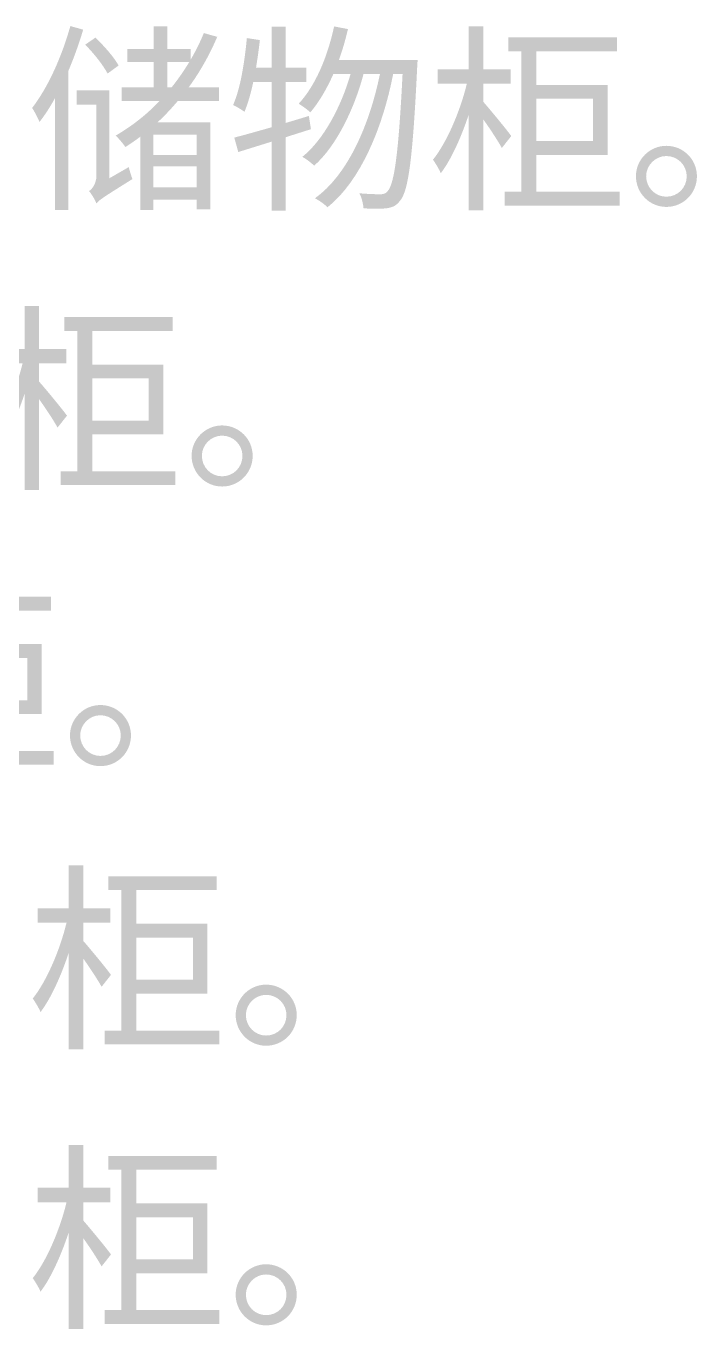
# Model space of a CAD drawing. Header units: millimetres. Extents: x -4600 to 229000, y -4300 to 19460.
# Drawn here: x 101882 to 102842, y 10972 to 12836 of the extents above; entities that cross this region are included whole.
import ezdxf

# ---------------------------------------------------------------- set-up
doc = ezdxf.new("R2010")
doc.units = ezdxf.units.MM
doc.header["$LTSCALE"] = 100
doc.layers.add('A-NOTE', color=7, linetype='Continuous', lineweight=18)

# ---------------------------------------------------------------- blocks, each defined once
blk = doc.blocks.new('A03_SHEET')
at = {"layer": 'A-NOTE'}
h = blk.add_hatch(color=256, dxfattribs=at)
edge = h.paths.add_edge_path()
edge.add_spline(control_points=[(21945.3, 12836.2), (21933, 12792.1), (21913.2, 12748.3), (21890.6, 12719.1)], knot_values=[0, 0, 0, 0, 1, 1, 1, 1], degree=3, periodic=0)
edge.add_spline(control_points=[(21890.6, 12719.1), (21893.8, 12714.2), (21899.5, 12703.6), (21901.2, 12699)], knot_values=[0, 0, 0, 0, 1, 1, 1, 1], degree=3, periodic=0)
edge.add_spline(control_points=[(21901.2, 12699), (21908.9, 12709), (21916.4, 12720.5), (21923.3, 12733.1)], knot_values=[0, 0, 0, 0, 1, 1, 1, 1], degree=3, periodic=0)
edge.add_line((21923.3, 12733.1), (21923.3, 12572.9))
edge.add_line((21923.3, 12572.9), (21942.2, 12572.9))
edge.add_line((21942.2, 12572.9), (21942.2, 12771.5))
edge.add_spline(control_points=[(21942.2, 12771.5), (21950.5, 12790.7), (21957.7, 12811), (21963.7, 12831.1)], knot_values=[0, 0, 0, 0, 1, 1, 1, 1], degree=3, periodic=0)
edge.add_line((21963.7, 12831.1), (21945.3, 12836.2))
h = blk.add_hatch(color=256, dxfattribs=at)
edge = h.paths.add_edge_path()
edge.add_line((22018.7, 12748.6), (22018.7, 12729.1))
edge.add_line((22018.7, 12729.1), (22073.1, 12729.1))
edge.add_spline(control_points=[(22073.1, 12729.1), (22054.2, 12709.3), (22033, 12692.7), (22010.1, 12679.5)], knot_values=[0, 0, 0, 0, 1, 1, 1, 1], degree=3, periodic=0)
edge.add_spline(control_points=[(22010.1, 12679.5), (22014.4, 12675.8), (22021.5, 12667.2), (22024.1, 12663.2)], knot_values=[0, 0, 0, 0, 1, 1, 1, 1], degree=3, periodic=0)
edge.add_spline(control_points=[(22024.1, 12663.2), (22031.3, 12667.8), (22038.4, 12672.6), (22045.3, 12677.8)], knot_values=[0, 0, 0, 0, 1, 1, 1, 1], degree=3, periodic=0)
edge.add_line((22045.3, 12677.8), (22045.3, 12573.2))
edge.add_line((22045.3, 12573.2), (22063.9, 12573.2))
edge.add_line((22063.9, 12573.2), (22063.9, 12587.8))
edge.add_line((22063.9, 12587.8), (22126.1, 12587.8))
edge.add_line((22126.1, 12587.8), (22126.1, 12574.1))
edge.add_line((22126.1, 12574.1), (22145.6, 12574.1))
edge.add_line((22145.6, 12574.1), (22145.6, 12698.4))
edge.add_line((22145.6, 12698.4), (22070, 12698.4))
edge.add_spline(control_points=[(22070, 12698.4), (22080.3, 12707.9), (22090, 12718.2), (22099.2, 12729.1)], knot_values=[0, 0, 0, 0, 1, 1, 1, 1], degree=3, periodic=0)
edge.add_line((22099.2, 12729.1), (22158.2, 12729.1))
edge.add_line((22158.2, 12729.1), (22158.2, 12748.6))
edge.add_line((22158.2, 12748.6), (22114.7, 12748.6))
edge.add_spline(control_points=[(22114.7, 12748.6), (22130.7, 12770.3), (22144.4, 12794.7), (22155.6, 12820.8)], knot_values=[0, 0, 0, 0, 1, 1, 1, 1], degree=3, periodic=0)
edge.add_line((22155.6, 12820.8), (22136.4, 12826.2))
edge.add_spline(control_points=[(22136.4, 12826.2), (22131, 12813), (22124.7, 12800.4), (22117.5, 12788.1)], knot_values=[0, 0, 0, 0, 1, 1, 1, 1], degree=3, periodic=0)
edge.add_line((22117.5, 12788.1), (22117.5, 12803.3))
edge.add_line((22117.5, 12803.3), (22084.3, 12803.3))
edge.add_line((22084.3, 12803.3), (22084.3, 12835.7))
edge.add_line((22084.3, 12835.7), (22064.5, 12835.7))
edge.add_line((22064.5, 12835.7), (22064.5, 12803.3))
edge.add_line((22064.5, 12803.3), (22027, 12803.3))
edge.add_line((22027, 12803.3), (22027, 12784.7))
edge.add_line((22027, 12784.7), (22064.5, 12784.7))
edge.add_line((22064.5, 12784.7), (22064.5, 12748.6))
edge.add_line((22064.5, 12748.6), (22018.7, 12748.6))
h.paths.add_polyline_path([(22063.9, 12635.4), (22126.1, 12635.4), (22126.1, 12605.6), (22063.9, 12605.6), (22063.9, 12635.4)], flags=0)
h.paths.add_polyline_path([(22063.9, 12651.7), (22063.9, 12680.7), (22126.1, 12680.7), (22126.1, 12651.7), (22063.9, 12651.7)], flags=0)
edge = h.paths.add_edge_path(flags=0)
edge.add_line((22084.3, 12784.7), (22115.5, 12784.7))
edge.add_spline(control_points=[(22115.5, 12784.7), (22107.8, 12772.1), (22099.5, 12760), (22090.3, 12748.6)], knot_values=[0, 0, 0, 0, 1, 1, 1, 1], degree=3, periodic=0)
edge.add_line((22090.3, 12748.6), (22084.3, 12748.6))
edge.add_line((22084.3, 12748.6), (22084.3, 12784.7))
h = blk.add_hatch(color=256, dxfattribs=at)
edge = h.paths.add_edge_path()
edge.add_spline(control_points=[(22198, 12819), (22194.6, 12783.8), (22188.9, 12747.4), (22178.3, 12723.3)], knot_values=[0, 0, 0, 0, 1, 1, 1, 1], degree=3, periodic=0)
edge.add_spline(control_points=[(22178.3, 12723.3), (22182.8, 12721.3), (22191.1, 12716.2), (22194.6, 12713.6)], knot_values=[0, 0, 0, 0, 1, 1, 1, 1], degree=3, periodic=0)
edge.add_spline(control_points=[(22194.6, 12713.6), (22199.5, 12725.4), (22203.8, 12740.3), (22207.2, 12756.3)], knot_values=[0, 0, 0, 0, 1, 1, 1, 1], degree=3, periodic=0)
edge.add_line((22207.2, 12756.3), (22233.5, 12756.3))
edge.add_line((22233.5, 12756.3), (22233.5, 12691.5))
edge.add_spline(control_points=[(22233.5, 12691.5), (22213.5, 12685.8), (22194.6, 12680.4), (22180, 12676.7)], knot_values=[0, 0, 0, 0, 1, 1, 1, 1], degree=3, periodic=0)
edge.add_line((22180, 12676.7), (22185.7, 12656))
edge.add_line((22185.7, 12656), (22233.5, 12670.9))
edge.add_line((22233.5, 12670.9), (22233.5, 12572.1))
edge.add_line((22233.5, 12572.1), (22253.6, 12572.1))
edge.add_line((22253.6, 12572.1), (22253.6, 12677.2))
edge.add_line((22253.6, 12677.2), (22289.7, 12688.7))
edge.add_line((22289.7, 12688.7), (22286.8, 12707.6))
edge.add_line((22286.8, 12707.6), (22253.6, 12697.6))
edge.add_line((22253.6, 12697.6), (22253.6, 12756.3))
edge.add_line((22253.6, 12756.3), (22283.1, 12756.3))
edge.add_line((22283.1, 12756.3), (22283.1, 12776.9))
edge.add_line((22283.1, 12776.9), (22253.6, 12776.9))
edge.add_line((22253.6, 12776.9), (22253.6, 12835.4))
edge.add_line((22253.6, 12835.4), (22233.5, 12835.4))
edge.add_line((22233.5, 12835.4), (22233.5, 12776.9))
edge.add_line((22233.5, 12776.9), (22211.2, 12776.9))
edge.add_spline(control_points=[(22211.2, 12776.9), (22213.2, 12789.8), (22215.2, 12803), (22216.6, 12816.2)], knot_values=[0, 0, 0, 0, 1, 1, 1, 1], degree=3, periodic=0)
edge.add_line((22216.6, 12816.2), (22198, 12819))
h = blk.add_hatch(color=256, dxfattribs=at)
edge = h.paths.add_edge_path()
edge.add_spline(control_points=[(22322.9, 12835.7), (22313.5, 12792.1), (22296.3, 12751.1), (22272.2, 12725.1)], knot_values=[0, 0, 0, 0, 1, 1, 1, 1], degree=3, periodic=0)
edge.add_spline(control_points=[(22272.2, 12725.1), (22277.1, 12722.2), (22285.4, 12716.2), (22288.8, 12712.7)], knot_values=[0, 0, 0, 0, 1, 1, 1, 1], degree=3, periodic=0)
edge.add_spline(control_points=[(22288.8, 12712.7), (22301.4, 12727.4), (22312.3, 12746.3), (22321.8, 12767.5)], knot_values=[0, 0, 0, 0, 1, 1, 1, 1], degree=3, periodic=0)
edge.add_line((22321.8, 12767.5), (22346.4, 12767.5))
edge.add_spline(control_points=[(22346.4, 12767.5), (22333.2, 12721.3), (22307.7, 12673.2), (22277.4, 12649.1)], knot_values=[0, 0, 0, 0, 1, 1, 1, 1], degree=3, periodic=0)
edge.add_spline(control_points=[(22277.4, 12649.1), (22283.1, 12646), (22290, 12640.8), (22294.3, 12636.5)], knot_values=[0, 0, 0, 0, 1, 1, 1, 1], degree=3, periodic=0)
edge.add_spline(control_points=[(22294.3, 12636.5), (22325.8, 12664), (22351.9, 12717.9), (22365, 12767.5)], knot_values=[0, 0, 0, 0, 1, 1, 1, 1], degree=3, periodic=0)
edge.add_line((22365, 12767.5), (22388.5, 12767.5))
edge.add_spline(control_points=[(22388.5, 12767.5), (22373.6, 12695), (22342.7, 12623.6), (22295.4, 12589.8)], knot_values=[0, 0, 0, 0, 1, 1, 1, 1], degree=3, periodic=0)
edge.add_spline(control_points=[(22295.4, 12589.8), (22301.4, 12587), (22309.2, 12581.2), (22313.5, 12577)], knot_values=[0, 0, 0, 0, 1, 1, 1, 1], degree=3, periodic=0)
edge.add_spline(control_points=[(22313.5, 12577), (22361, 12614.8), (22392.8, 12691.8), (22407.4, 12767.5)], knot_values=[0, 0, 0, 0, 1, 1, 1, 1], degree=3, periodic=0)
edge.add_line((22407.4, 12767.5), (22420.9, 12767.5))
edge.add_spline(control_points=[(22420.9, 12767.5), (22415.2, 12653.2), (22408.9, 12610.5), (22399.7, 12600.2)], knot_values=[0, 0, 0, 0, 1, 1, 1, 1], degree=3, periodic=0)
edge.add_spline(control_points=[(22399.7, 12600.2), (22396.6, 12596.4), (22393.7, 12595.6), (22388.8, 12595.6), (22383.4, 12595.6), (22371.9, 12595.9), (22359, 12597)], knot_values=[0, 0, 0, 0, 1, 1, 1, 2, 2, 2, 2], degree=3, periodic=0)
edge.add_spline(control_points=[(22359, 12597), (22362.5, 12591), (22364.5, 12581.8), (22365, 12575.5)], knot_values=[0, 0, 0, 0, 1, 1, 1, 1], degree=3, periodic=0)
edge.add_spline(control_points=[(22365, 12575.5), (22377.7, 12574.7), (22390, 12574.7), (22397.7, 12575.5)], knot_values=[0, 0, 0, 0, 1, 1, 1, 1], degree=3, periodic=0)
edge.add_spline(control_points=[(22397.7, 12575.5), (22406.3, 12576.7), (22412, 12579), (22417.8, 12587)], knot_values=[0, 0, 0, 0, 1, 1, 1, 1], degree=3, periodic=0)
edge.add_spline(control_points=[(22417.8, 12587), (22429.2, 12601), (22435.5, 12646), (22441.8, 12776.6)], knot_values=[0, 0, 0, 0, 1, 1, 1, 1], degree=3, periodic=0)
edge.add_spline(control_points=[(22441.8, 12776.6), (22442.1, 12779.5), (22442.4, 12787.5), (22442.4, 12787.5)], knot_values=[0, 0, 0, 0, 1, 1, 1, 1], degree=3, periodic=0)
edge.add_line((22442.4, 12787.5), (22329.8, 12787.5))
edge.add_spline(control_points=[(22329.8, 12787.5), (22334.7, 12801.6), (22339.3, 12816.7), (22342.7, 12831.9)], knot_values=[0, 0, 0, 0, 1, 1, 1, 1], degree=3, periodic=0)
edge.add_line((22342.7, 12831.9), (22322.9, 12835.7))
h = blk.add_hatch(color=256, dxfattribs=at)
edge = h.paths.add_edge_path()
edge.add_line((22515.7, 12835.7), (22515.7, 12774.3))
edge.add_line((22515.7, 12774.3), (22471.3, 12774.3))
edge.add_line((22471.3, 12774.3), (22471.3, 12753.7))
edge.add_line((22471.3, 12753.7), (22512.9, 12753.7))
edge.add_spline(control_points=[(22512.9, 12753.7), (22503.4, 12714.2), (22483.9, 12669.2), (22464.5, 12645.1)], knot_values=[0, 0, 0, 0, 1, 1, 1, 1], degree=3, periodic=0)
edge.add_spline(control_points=[(22464.5, 12645.1), (22467.9, 12640), (22473.3, 12631.4), (22475.6, 12625.7)], knot_values=[0, 0, 0, 0, 1, 1, 1, 1], degree=3, periodic=0)
edge.add_spline(control_points=[(22475.6, 12625.7), (22490.5, 12645.1), (22504.9, 12677.2), (22515.7, 12709.9)], knot_values=[0, 0, 0, 0, 1, 1, 1, 1], degree=3, periodic=0)
edge.add_line((22515.7, 12709.9), (22515.7, 12572.4))
edge.add_line((22515.7, 12572.4), (22536.7, 12572.4))
edge.add_line((22536.7, 12572.4), (22536.7, 12702.4))
edge.add_spline(control_points=[(22536.7, 12702.4), (22546.7, 12688.4), (22558.1, 12670.9), (22563, 12661.8)], knot_values=[0, 0, 0, 0, 1, 1, 1, 1], degree=3, periodic=0)
edge.add_line((22563, 12661.8), (22576.5, 12678.9))
edge.add_spline(control_points=[(22576.5, 12678.9), (22570.8, 12687), (22545.8, 12717.3), (22536.7, 12727.6)], knot_values=[0, 0, 0, 0, 1, 1, 1, 1], degree=3, periodic=0)
edge.add_line((22536.7, 12727.6), (22536.7, 12753.7))
edge.add_line((22536.7, 12753.7), (22575.6, 12753.7))
edge.add_line((22575.6, 12753.7), (22575.6, 12774.3))
edge.add_line((22575.6, 12774.3), (22536.7, 12774.3))
edge.add_line((22536.7, 12774.3), (22536.7, 12835.7))
edge.add_line((22536.7, 12835.7), (22515.7, 12835.7))
h = blk.add_hatch(color=256, dxfattribs=at)
edge = h.paths.add_edge_path()
edge.add_spline(control_points=[(21966.5, 12809.6), (21978.9, 12797.3), (21992.6, 12779.8), (21998.6, 12768.3)], knot_values=[0, 0, 0, 0, 1, 1, 1, 1], degree=3, periodic=0)
edge.add_line((21998.6, 12768.3), (22014.4, 12779.8))
edge.add_spline(control_points=[(22014.4, 12779.8), (22008.1, 12791.2), (21993.8, 12807.9), (21981.1, 12819.6)], knot_values=[0, 0, 0, 0, 1, 1, 1, 1], degree=3, periodic=0)
edge.add_line((21981.1, 12819.6), (21966.5, 12809.6))
h = blk.add_hatch(color=256, dxfattribs=at)
h.paths.add_polyline_path([(22567.3, 12599.3), (22567.3, 12579.5), (22731.8, 12579.5), (22731.8, 12599.3), (22612.6, 12599.3), (22612.6, 12652), (22714.6, 12652), (22714.6, 12752), (22612.6, 12752), (22612.6, 12800.1), (22728, 12800.1), (22728, 12819.9), (22572.5, 12819.9), (22572.5, 12800.1), (22591.1, 12800.1), (22591.1, 12599.3), (22567.3, 12599.3)])
h.paths.add_polyline_path([(22612.6, 12732.2), (22693.7, 12732.2), (22693.7, 12671.8), (22612.6, 12671.8), (22612.6, 12732.2)], flags=0)
h = blk.add_hatch(color=256, dxfattribs=at)
edge = h.paths.add_edge_path()
edge.add_spline(control_points=[(21982.6, 12582.4), (21986.6, 12587.6), (21993.8, 12592.1), (22034.1, 12617.3)], knot_values=[0, 0, 0, 0, 1, 1, 1, 1], degree=3, periodic=0)
edge.add_spline(control_points=[(22034.1, 12617.3), (22032.7, 12621.4), (22030.1, 12629.1), (22029, 12634.5)], knot_values=[0, 0, 0, 0, 1, 1, 1, 1], degree=3, periodic=0)
edge.add_line((22029, 12634.5), (22001.2, 12618.5))
edge.add_line((22001.2, 12618.5), (22001.2, 12744.3))
edge.add_line((22001.2, 12744.3), (21954.2, 12744.3))
edge.add_line((21954.2, 12744.3), (21954.2, 12723.6))
edge.add_line((21954.2, 12723.6), (21982.6, 12723.6))
edge.add_line((21982.6, 12723.6), (21982.6, 12622.2))
edge.add_spline(control_points=[(21982.6, 12622.2), (21982.6, 12610.2), (21976.3, 12603), (21972, 12600.2)], knot_values=[0, 0, 0, 0, 1, 1, 1, 1], degree=3, periodic=0)
edge.add_spline(control_points=[(21972, 12600.2), (21975.7, 12596.1), (21980.9, 12587.3), (21982.6, 12582.4)], knot_values=[0, 0, 0, 0, 1, 1, 1, 1], degree=3, periodic=0)
h = blk.add_hatch(color=256, dxfattribs=at)
edge = h.paths.add_edge_path()
edge.add_spline(control_points=[(22798.5, 12664.9), (22774.7, 12664.9), (22755, 12645.4), (22755, 12621.4), (22755, 12597), (22774.7, 12577.5), (22798.5, 12577.5), (22822.9, 12577.5), (22842.3, 12597), (22842.3, 12621.4), (22842.3, 12645.4), (22822.9, 12664.9), (22798.5, 12664.9)], knot_values=[0, 0, 0, 0, 1, 1, 1, 2, 2, 2, 3, 3, 3, 4, 4, 4, 4], degree=3, periodic=0)
edge = h.paths.add_edge_path(flags=0)
edge.add_spline(control_points=[(22798.5, 12592.1), (22782.8, 12592.1), (22769.6, 12605), (22769.6, 12621.4), (22769.6, 12637.1), (22782.8, 12650.3), (22798.5, 12650.3), (22814.8, 12650.3), (22827.7, 12637.1), (22827.7, 12621.4), (22827.7, 12605), (22814.8, 12592.1), (22798.5, 12592.1)], knot_values=[0, 0, 0, 0, 1, 1, 1, 2, 2, 2, 3, 3, 3, 4, 4, 4, 4], degree=3, periodic=0)
h = blk.add_hatch(color=256, dxfattribs=at)
edge = h.paths.add_edge_path()
edge.add_line((21879.7, 12435.7), (21879.7, 12374.3))
edge.add_line((21879.7, 12374.3), (21835.3, 12374.3))
edge.add_line((21835.3, 12374.3), (21835.3, 12353.7))
edge.add_line((21835.3, 12353.7), (21876.9, 12353.7))
edge.add_spline(control_points=[(21876.9, 12353.7), (21867.4, 12314.2), (21847.9, 12269.2), (21828.4, 12245.1)], knot_values=[0, 0, 0, 0, 1, 1, 1, 1], degree=3, periodic=0)
edge.add_spline(control_points=[(21828.4, 12245.1), (21831.9, 12240), (21837.3, 12231.4), (21839.6, 12225.7)], knot_values=[0, 0, 0, 0, 1, 1, 1, 1], degree=3, periodic=0)
edge.add_spline(control_points=[(21839.6, 12225.7), (21854.5, 12245.1), (21868.8, 12277.2), (21879.7, 12309.9)], knot_values=[0, 0, 0, 0, 1, 1, 1, 1], degree=3, periodic=0)
edge.add_line((21879.7, 12309.9), (21879.7, 12172.4))
edge.add_line((21879.7, 12172.4), (21900.6, 12172.4))
edge.add_line((21900.6, 12172.4), (21900.6, 12302.4))
edge.add_spline(control_points=[(21900.6, 12302.4), (21910.7, 12288.4), (21922.1, 12270.9), (21927, 12261.8)], knot_values=[0, 0, 0, 0, 1, 1, 1, 1], degree=3, periodic=0)
edge.add_line((21927, 12261.8), (21940.5, 12278.9))
edge.add_spline(control_points=[(21940.5, 12278.9), (21934.7, 12287), (21909.8, 12317.3), (21900.6, 12327.6)], knot_values=[0, 0, 0, 0, 1, 1, 1, 1], degree=3, periodic=0)
edge.add_line((21900.6, 12327.6), (21900.6, 12353.7))
edge.add_line((21900.6, 12353.7), (21939.6, 12353.7))
edge.add_line((21939.6, 12353.7), (21939.6, 12374.3))
edge.add_line((21939.6, 12374.3), (21900.6, 12374.3))
edge.add_line((21900.6, 12374.3), (21900.6, 12435.7))
edge.add_line((21900.6, 12435.7), (21879.7, 12435.7))
h = blk.add_hatch(color=256, dxfattribs=at)
h.paths.add_polyline_path([(21931.3, 12199.3), (21931.3, 12179.5), (22095.7, 12179.5), (22095.7, 12199.3), (21976.6, 12199.3), (21976.6, 12252), (22078.6, 12252), (22078.6, 12352), (21976.6, 12352), (21976.6, 12400.1), (22092, 12400.1), (22092, 12419.9), (21936.5, 12419.9), (21936.5, 12400.1), (21955.1, 12400.1), (21955.1, 12199.3), (21931.3, 12199.3)])
h.paths.add_polyline_path([(21976.6, 12332.2), (22057.6, 12332.2), (22057.6, 12271.8), (21976.6, 12271.8), (21976.6, 12332.2)], flags=0)
h = blk.add_hatch(color=256, dxfattribs=at)
edge = h.paths.add_edge_path()
edge.add_spline(control_points=[(22162.5, 12264.9), (22138.7, 12264.9), (22118.9, 12245.4), (22118.9, 12221.4), (22118.9, 12197), (22138.7, 12177.5), (22162.5, 12177.5), (22186.8, 12177.5), (22206.3, 12197), (22206.3, 12221.4), (22206.3, 12245.4), (22186.8, 12264.9), (22162.5, 12264.9)], knot_values=[0, 0, 0, 0, 1, 1, 1, 2, 2, 2, 3, 3, 3, 4, 4, 4, 4], degree=3, periodic=0)
edge = h.paths.add_edge_path(flags=0)
edge.add_spline(control_points=[(22162.5, 12192.1), (22146.7, 12192.1), (22133.6, 12205), (22133.6, 12221.4), (22133.6, 12237.1), (22146.7, 12250.3), (22162.5, 12250.3), (22178.8, 12250.3), (22191.7, 12237.1), (22191.7, 12221.4), (22191.7, 12205), (22178.8, 12192.1), (22162.5, 12192.1)], knot_values=[0, 0, 0, 0, 1, 1, 1, 2, 2, 2, 3, 3, 3, 4, 4, 4, 4], degree=3, periodic=0)
h = blk.add_hatch(color=256, dxfattribs=at)
h.paths.add_polyline_path([(21757.1, 11799.3), (21757.1, 11779.5), (21921.6, 11779.5), (21921.6, 11799.3), (21802.4, 11799.3), (21802.4, 11852), (21904.4, 11852), (21904.4, 11952), (21802.4, 11952), (21802.4, 12000.1), (21917.8, 12000.1), (21917.8, 12019.9), (21762.3, 12019.9), (21762.3, 12000.1), (21780.9, 12000.1), (21780.9, 11799.3), (21757.1, 11799.3)])
h.paths.add_polyline_path([(21802.4, 11932.2), (21883.5, 11932.2), (21883.5, 11871.8), (21802.4, 11871.8), (21802.4, 11932.2)], flags=0)
h = blk.add_hatch(color=256, dxfattribs=at)
edge = h.paths.add_edge_path()
edge.add_spline(control_points=[(21988.3, 11864.9), (21964.5, 11864.9), (21944.8, 11845.4), (21944.8, 11821.4), (21944.8, 11797), (21964.5, 11777.5), (21988.3, 11777.5), (22012.7, 11777.5), (22032.1, 11797), (22032.1, 11821.4), (22032.1, 11845.4), (22012.7, 11864.9), (21988.3, 11864.9)], knot_values=[0, 0, 0, 0, 1, 1, 1, 2, 2, 2, 3, 3, 3, 4, 4, 4, 4], degree=3, periodic=0)
edge = h.paths.add_edge_path(flags=0)
edge.add_spline(control_points=[(21988.3, 11792.1), (21972.6, 11792.1), (21959.4, 11805), (21959.4, 11821.4), (21959.4, 11837.1), (21972.6, 11850.3), (21988.3, 11850.3), (22004.6, 11850.3), (22017.5, 11837.1), (22017.5, 11821.4), (22017.5, 11805), (22004.6, 11792.1), (21988.3, 11792.1)], knot_values=[0, 0, 0, 0, 1, 1, 1, 2, 2, 2, 3, 3, 3, 4, 4, 4, 4], degree=3, periodic=0)
h = blk.add_hatch(color=256, dxfattribs=at)
edge = h.paths.add_edge_path()
edge.add_line((21942.8, 11635.7), (21942.8, 11574.3))
edge.add_line((21942.8, 11574.3), (21898.3, 11574.3))
edge.add_line((21898.3, 11574.3), (21898.3, 11553.7))
edge.add_line((21898.3, 11553.7), (21939.9, 11553.7))
edge.add_spline(control_points=[(21939.9, 11553.7), (21930.4, 11514.2), (21911, 11469.2), (21891.5, 11445.1)], knot_values=[0, 0, 0, 0, 1, 1, 1, 1], degree=3, periodic=0)
edge.add_spline(control_points=[(21891.5, 11445.1), (21894.9, 11440), (21900.4, 11431.4), (21902.6, 11425.7)], knot_values=[0, 0, 0, 0, 1, 1, 1, 1], degree=3, periodic=0)
edge.add_spline(control_points=[(21902.6, 11425.7), (21917.5, 11445.1), (21931.9, 11477.2), (21942.8, 11509.9)], knot_values=[0, 0, 0, 0, 1, 1, 1, 1], degree=3, periodic=0)
edge.add_line((21942.8, 11509.9), (21942.8, 11372.4))
edge.add_line((21942.8, 11372.4), (21963.7, 11372.4))
edge.add_line((21963.7, 11372.4), (21963.7, 11502.4))
edge.add_spline(control_points=[(21963.7, 11502.4), (21973.7, 11488.4), (21985.2, 11470.9), (21990, 11461.8)], knot_values=[0, 0, 0, 0, 1, 1, 1, 1], degree=3, periodic=0)
edge.add_line((21990, 11461.8), (22003.5, 11478.9))
edge.add_spline(control_points=[(22003.5, 11478.9), (21997.8, 11487), (21972.8, 11517.3), (21963.7, 11527.6)], knot_values=[0, 0, 0, 0, 1, 1, 1, 1], degree=3, periodic=0)
edge.add_line((21963.7, 11527.6), (21963.7, 11553.7))
edge.add_line((21963.7, 11553.7), (22002.6, 11553.7))
edge.add_line((22002.6, 11553.7), (22002.6, 11574.3))
edge.add_line((22002.6, 11574.3), (21963.7, 11574.3))
edge.add_line((21963.7, 11574.3), (21963.7, 11635.7))
edge.add_line((21963.7, 11635.7), (21942.8, 11635.7))
h = blk.add_hatch(color=256, dxfattribs=at)
h.paths.add_polyline_path([(21994.3, 11399.3), (21994.3, 11379.5), (22158.8, 11379.5), (22158.8, 11399.3), (22039.6, 11399.3), (22039.6, 11452), (22141.6, 11452), (22141.6, 11552), (22039.6, 11552), (22039.6, 11600.1), (22155, 11600.1), (22155, 11619.9), (21999.5, 11619.9), (21999.5, 11600.1), (22018.1, 11600.1), (22018.1, 11399.3), (21994.3, 11399.3)])
h.paths.add_polyline_path([(22039.6, 11532.2), (22120.7, 11532.2), (22120.7, 11471.8), (22039.6, 11471.8), (22039.6, 11532.2)], flags=0)
h = blk.add_hatch(color=256, dxfattribs=at)
edge = h.paths.add_edge_path()
edge.add_spline(control_points=[(22225.5, 11464.9), (22201.7, 11464.9), (22182, 11445.4), (22182, 11421.4), (22182, 11397), (22201.7, 11377.5), (22225.5, 11377.5), (22249.9, 11377.5), (22269.4, 11397), (22269.4, 11421.4), (22269.4, 11445.4), (22249.9, 11464.9), (22225.5, 11464.9)], knot_values=[0, 0, 0, 0, 1, 1, 1, 2, 2, 2, 3, 3, 3, 4, 4, 4, 4], degree=3, periodic=0)
edge = h.paths.add_edge_path(flags=0)
edge.add_spline(control_points=[(22225.5, 11392.1), (22209.8, 11392.1), (22196.6, 11405), (22196.6, 11421.4), (22196.6, 11437.1), (22209.8, 11450.3), (22225.5, 11450.3), (22241.9, 11450.3), (22254.7, 11437.1), (22254.7, 11421.4), (22254.7, 11405), (22241.9, 11392.1), (22225.5, 11392.1)], knot_values=[0, 0, 0, 0, 1, 1, 1, 2, 2, 2, 3, 3, 3, 4, 4, 4, 4], degree=3, periodic=0)
h = blk.add_hatch(color=256, dxfattribs=at)
edge = h.paths.add_edge_path()
edge.add_line((21942.8, 11235.7), (21942.8, 11174.3))
edge.add_line((21942.8, 11174.3), (21898.3, 11174.3))
edge.add_line((21898.3, 11174.3), (21898.3, 11153.7))
edge.add_line((21898.3, 11153.7), (21939.9, 11153.7))
edge.add_spline(control_points=[(21939.9, 11153.7), (21930.4, 11114.2), (21911, 11069.2), (21891.5, 11045.1)], knot_values=[0, 0, 0, 0, 1, 1, 1, 1], degree=3, periodic=0)
edge.add_spline(control_points=[(21891.5, 11045.1), (21894.9, 11040), (21900.4, 11031.4), (21902.6, 11025.7)], knot_values=[0, 0, 0, 0, 1, 1, 1, 1], degree=3, periodic=0)
edge.add_spline(control_points=[(21902.6, 11025.7), (21917.5, 11045.1), (21931.9, 11077.2), (21942.8, 11109.9)], knot_values=[0, 0, 0, 0, 1, 1, 1, 1], degree=3, periodic=0)
edge.add_line((21942.8, 11109.9), (21942.8, 10972.4))
edge.add_line((21942.8, 10972.4), (21963.7, 10972.4))
edge.add_line((21963.7, 10972.4), (21963.7, 11102.4))
edge.add_spline(control_points=[(21963.7, 11102.4), (21973.7, 11088.4), (21985.2, 11070.9), (21990, 11061.8)], knot_values=[0, 0, 0, 0, 1, 1, 1, 1], degree=3, periodic=0)
edge.add_line((21990, 11061.8), (22003.5, 11078.9))
edge.add_spline(control_points=[(22003.5, 11078.9), (21997.8, 11087), (21972.8, 11117.3), (21963.7, 11127.6)], knot_values=[0, 0, 0, 0, 1, 1, 1, 1], degree=3, periodic=0)
edge.add_line((21963.7, 11127.6), (21963.7, 11153.7))
edge.add_line((21963.7, 11153.7), (22002.6, 11153.7))
edge.add_line((22002.6, 11153.7), (22002.6, 11174.3))
edge.add_line((22002.6, 11174.3), (21963.7, 11174.3))
edge.add_line((21963.7, 11174.3), (21963.7, 11235.7))
edge.add_line((21963.7, 11235.7), (21942.8, 11235.7))
h = blk.add_hatch(color=256, dxfattribs=at)
h.paths.add_polyline_path([(21994.3, 10999.3), (21994.3, 10979.5), (22158.8, 10979.5), (22158.8, 10999.3), (22039.6, 10999.3), (22039.6, 11052), (22141.6, 11052), (22141.6, 11152), (22039.6, 11152), (22039.6, 11200.1), (22155, 11200.1), (22155, 11219.9), (21999.5, 11219.9), (21999.5, 11200.1), (22018.1, 11200.1), (22018.1, 10999.3), (21994.3, 10999.3)])
h.paths.add_polyline_path([(22039.6, 11132.2), (22120.7, 11132.2), (22120.7, 11071.8), (22039.6, 11071.8), (22039.6, 11132.2)], flags=0)
h = blk.add_hatch(color=256, dxfattribs=at)
edge = h.paths.add_edge_path()
edge.add_spline(control_points=[(22225.5, 11064.9), (22201.7, 11064.9), (22182, 11045.4), (22182, 11021.4), (22182, 10997), (22201.7, 10977.5), (22225.5, 10977.5), (22249.9, 10977.5), (22269.4, 10997), (22269.4, 11021.4), (22269.4, 11045.4), (22249.9, 11064.9), (22225.5, 11064.9)], knot_values=[0, 0, 0, 0, 1, 1, 1, 2, 2, 2, 3, 3, 3, 4, 4, 4, 4], degree=3, periodic=0)
edge = h.paths.add_edge_path(flags=0)
edge.add_spline(control_points=[(22225.5, 10992.1), (22209.8, 10992.1), (22196.6, 11005), (22196.6, 11021.4), (22196.6, 11037.1), (22209.8, 11050.3), (22225.5, 11050.3), (22241.9, 11050.3), (22254.7, 11037.1), (22254.7, 11021.4), (22254.7, 11005), (22241.9, 10992.1), (22225.5, 10992.1)], knot_values=[0, 0, 0, 0, 1, 1, 1, 2, 2, 2, 3, 3, 3, 4, 4, 4, 4], degree=3, periodic=0)

msp = doc.modelspace()

# ---------------------------------------------------------------- block references
msp.add_blockref('A03_SHEET', (80000, 0))

doc.saveas('drawing.dxf')
